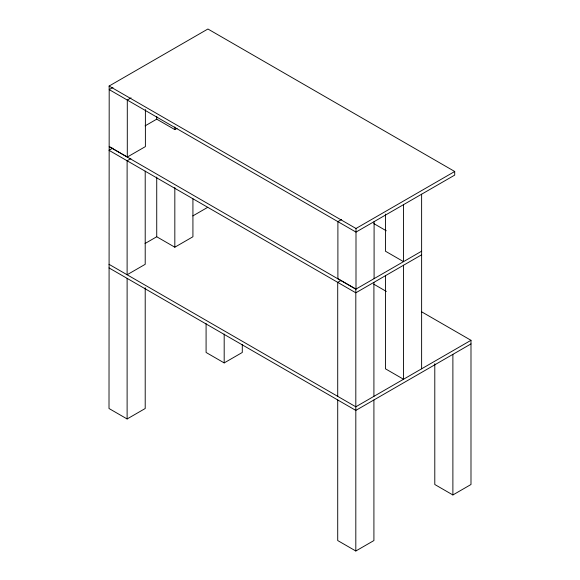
<?xml version="1.0" encoding="UTF-8"?>
<svg xmlns="http://www.w3.org/2000/svg" width="580" height="580" viewBox="0 0 580 580"><rect width="100%" height="100%" fill="white"/><g stroke="black" fill="none" stroke-linecap="round" stroke-linejoin="round"><path stroke-width="0.87" d="M109.112 86.043L207.915 29L454.713 171.492L454.713 175.102L355.997 232.094L109.192 89.603L109.112 86.043L355.997 228.484L454.713 171.492M112.962 87.428L109.192 89.603L109.011 408.509L127.114 418.963L145.21 408.509L145.21 287.745M131.065 97.875L127.296 100.057L127.296 157.049L109.192 146.602L355.815 289.195L421.624 251.198M145.109 125.867L156.731 119.161L174.826 129.608L177.088 128.303M112.781 148.139L109.011 150.314L355.815 292.806L421.624 254.808M127.296 157.049L145.391 146.602L145.391 109.511M130.884 158.587L127.114 160.769L127.114 274.76L145.21 264.306L145.21 171.122M145.036 243.513L156.731 236.763L174.826 247.21L192.923 236.763L192.923 198.766M192.85 215.905L207.734 207.314M341.663 219.472L337.894 221.647L337.894 278.639L355.997 289.094L355.997 228.484M340.728 280.618L337.712 282.358L337.712 396.35M206.088 323.625L206.088 352.466L224.185 362.913L242.288 352.466L242.288 344.353M434.79 363.74L434.79 484.503L452.886 494.958L470.989 484.503L470.989 340.3L355.815 406.798L109.011 264.306M470.989 343.911L355.815 410.408L109.011 267.916M337.712 399.961L337.712 540.553L355.815 551L373.911 540.553L373.911 399.961M373.781 223.575L386.302 230.804M373.832 284.214L386.367 291.45M421.624 311.808L470.989 340.3M452.886 354.365L452.886 494.958M421.624 194.206L421.624 368.8M403.528 204.653L403.528 261.645L385.432 251.198L385.432 214.107M403.528 265.256L403.528 379.248L385.432 368.8L385.432 275.616M374.093 221.647L374.093 278.639M373.911 282.358L373.911 396.35M355.815 289.195L355.815 551M224.185 334.073L224.185 362.913M174.826 126.897L174.826 129.608M174.826 187.499L174.826 247.21M156.731 116.442L156.731 119.161M156.731 177.052L156.731 236.763M127.114 278.371L127.114 418.963"/></g></svg>
